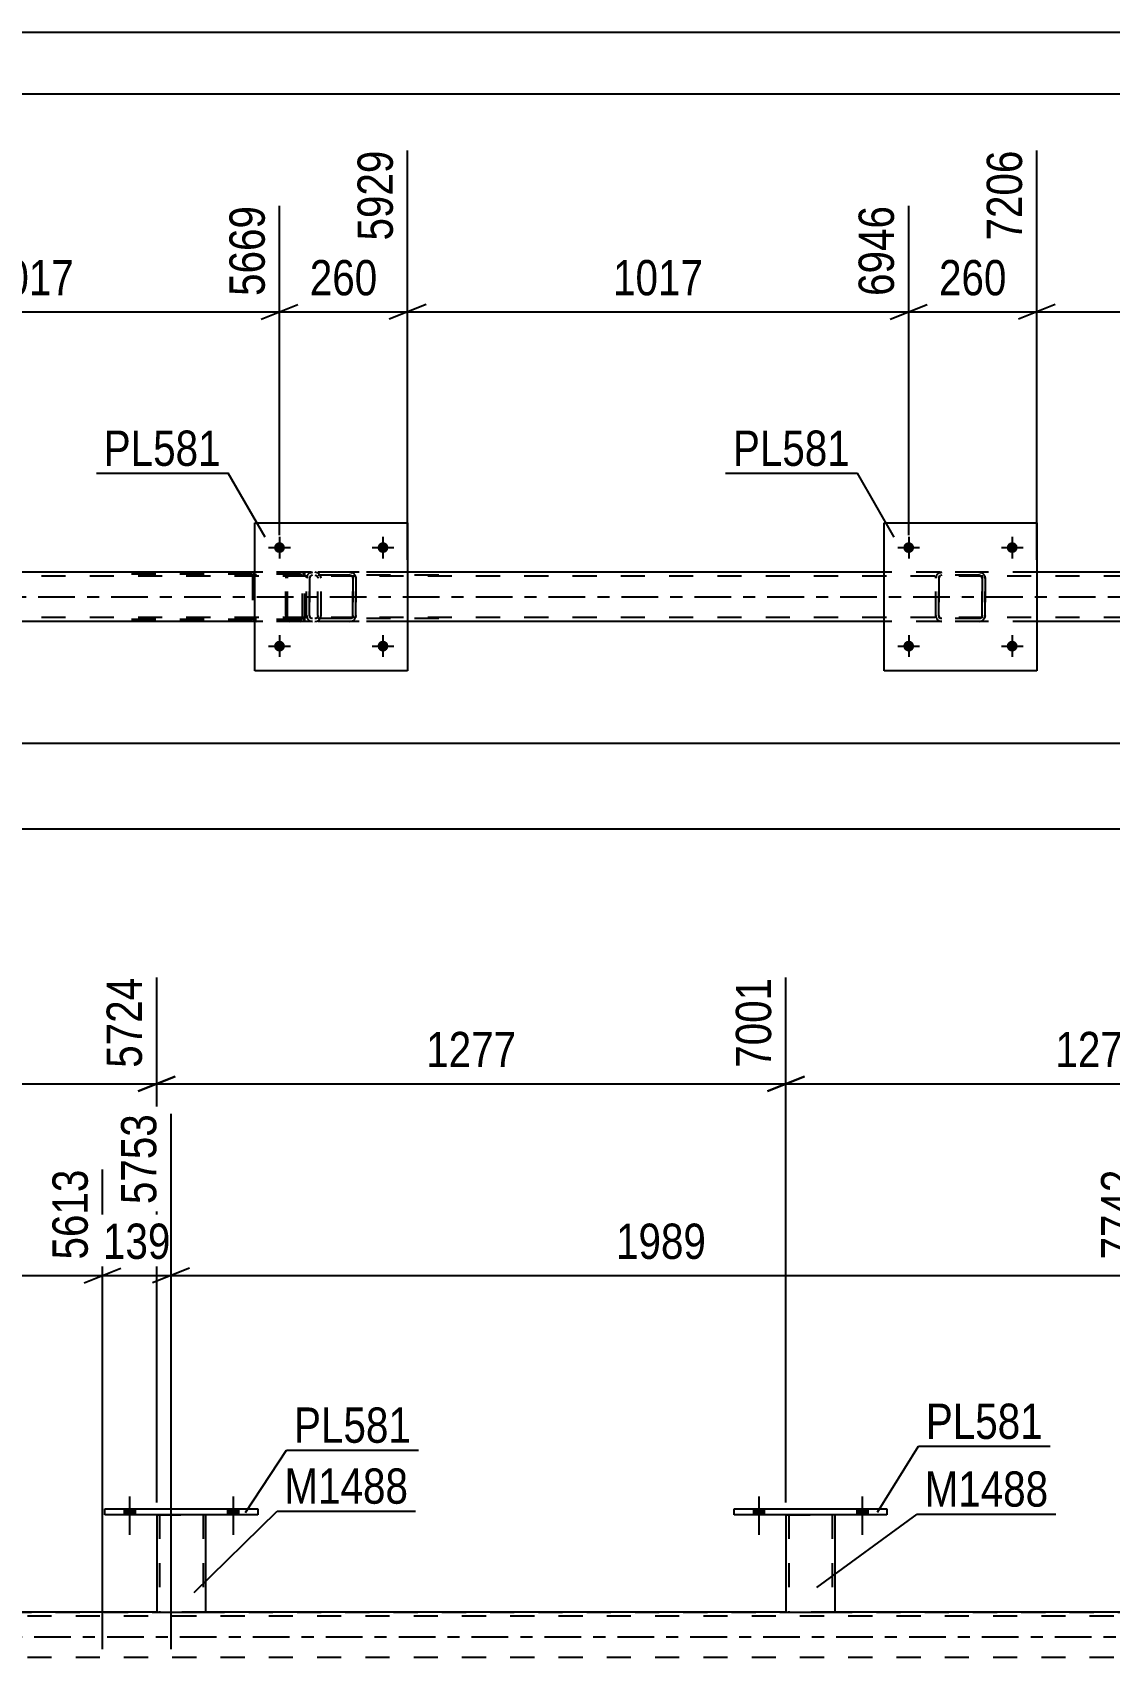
# Model space of a CAD drawing. Header units: millimetres. Extents: x 0 to 841, y 0 to 594.
# Drawn here: x 295.2 to 382.7, y 462 to 594 of the extents above; entities that cross this region are included whole.
import ezdxf

# ---------------------------------------------------------------- set-up
doc = ezdxf.new("R2010")
doc.units = ezdxf.units.MM
doc.linetypes.add('DXK_LINE_DOT2', pattern=[3.9198, 1.9599, -1.9599])
doc.linetypes.add('DXK_LINE_DOT3', pattern=[5.9187, 2.979, -0.9799, 0.9799, -0.9799])
doc.styles.add('Arial Narrow', font='ARIALN.TTF', dxfattribs={"height": 0.2})

# ---------------------------------------------------------------- blocks, each defined once
blk = doc.blocks.new('Unknown-814553059-1135')
at = {"color": 5, "linetype": 'Continuous'}
for p, q in [((841, 594), (0, 594)), ((836, 589), (5, 589))]:
    blk.add_line(p, q, dxfattribs=at)
blk = doc.blocks.new('Part-814553059-2887 - 2837')
at = {"color": 7, "linetype": 'DXK_LINE_DOT2'}
for p, q in [((752.61, 549.85), (88.54, 549.85)), ((325.68, 550.17), (313.28, 550.17)), ((376.76, 550.17), (364.36, 550.17)), ((752.61, 546.49), (88.54, 546.49)), ((325.68, 546.17), (313.28, 546.17)), ((376.76, 546.17), (364.36, 546.17))]:
    blk.add_line(p, q, dxfattribs=at)
at = {"color": 2, "linetype": 'Continuous'}
for p, q in [((313.28, 550.17), (274.6, 550.17)), ((364.36, 550.17), (325.68, 550.17)), ((415.44, 550.17), (376.76, 550.17)), ((313.28, 546.17), (274.6, 546.17)), ((364.36, 546.17), (325.68, 546.17)), ((415.44, 546.17), (376.76, 546.17))]:
    blk.add_line(p, q, dxfattribs=at)
at = {"color": 7, "linetype": 'DXK_LINE_DOT3'}
blk.add_line((88.54, 548.17), (752.61, 548.17), dxfattribs=at)
blk = doc.blocks.new('Bolt-814553059-2917 - 2837')
at = {"linetype": 'Continuous'}
for points in [[(315.72, 552.17, -1), (314.84, 552.17, -1)], [(324.12, 552.17, -1), (323.24, 552.17, -1)]]:
    blk.add_hatch(color=1, dxfattribs=at).paths.add_polyline_path(points)
at = {"color": 1, "linetype": 'Continuous'}
for p, q in [((315.28, 553.05), (315.28, 551.29)), ((323.68, 553.05), (323.68, 551.29)), ((314.4, 552.17), (316.16, 552.17)), ((322.8, 552.17), (324.56, 552.17))]:
    blk.add_line(p, q, dxfattribs=at)
blk = doc.blocks.new('Bolt-814553059-2918 - 2837')
at = {"linetype": 'Continuous'}
for points in [[(315.72, 544.17, -1), (314.84, 544.17, -1)], [(324.12, 544.17, -1), (323.24, 544.17, -1)]]:
    blk.add_hatch(color=1, dxfattribs=at).paths.add_polyline_path(points)
at = {"color": 1, "linetype": 'Continuous'}
for p, q in [((315.28, 545.05), (315.28, 543.29)), ((323.68, 545.05), (323.68, 543.29)), ((314.4, 544.17), (316.16, 544.17)), ((322.8, 544.17), (324.56, 544.17))]:
    blk.add_line(p, q, dxfattribs=at)
blk = doc.blocks.new('Bolt-814553059-2935 - 2837')
at = {"linetype": 'Continuous'}
for points in [[(366.8, 552.17, -1), (365.92, 552.17, -1)], [(375.2, 552.17, -1), (374.32, 552.17, -1)]]:
    blk.add_hatch(color=1, dxfattribs=at).paths.add_polyline_path(points)
at = {"color": 1, "linetype": 'Continuous'}
for p, q in [((366.36, 553.05), (366.36, 551.29)), ((374.76, 553.05), (374.76, 551.29)), ((365.48, 552.17), (367.24, 552.17)), ((373.88, 552.17), (375.64, 552.17))]:
    blk.add_line(p, q, dxfattribs=at)
blk = doc.blocks.new('Bolt-814553059-2936 - 2837')
at = {"linetype": 'Continuous'}
for points in [[(366.8, 544.17, -1), (365.92, 544.17, -1)], [(375.2, 544.17, -1), (374.32, 544.17, -1)]]:
    blk.add_hatch(color=1, dxfattribs=at).paths.add_polyline_path(points)
at = {"color": 1, "linetype": 'Continuous'}
for p, q in [((366.36, 545.05), (366.36, 543.29)), ((374.76, 545.05), (374.76, 543.29)), ((365.48, 544.17), (367.24, 544.17)), ((373.88, 544.17), (375.64, 544.17))]:
    blk.add_line(p, q, dxfattribs=at)
blk = doc.blocks.new('Part-814553059-2966 - 2837')
at = {"color": 2, "linetype": 'Continuous'}
for p, q in [((313.28, 542.17), (313.28, 554.17)), ((313.28, 554.17), (325.68, 554.17)), ((325.68, 554.17), (325.68, 542.17)), ((325.68, 542.17), (313.28, 542.17))]:
    blk.add_line(p, q, dxfattribs=at)
blk = doc.blocks.new('Part-814553059-2967 - 2837')
at = {"color": 7, "linetype": 'DXK_LINE_DOT2'}
for p, q in [((317.48, 549.69), (317.52, 549.87)), ((317.52, 549.87), (317.48, 549.69)), ((317.48, 546.65), (317.48, 549.69)), ((317.48, 549.69), (317.48, 549.69)), ((317.48, 546.65), (317.48, 549.69)), ((317.72, 549.69), (317.74, 549.78)), ((317.74, 549.78), (317.72, 549.69)), ((317.72, 546.65), (317.72, 549.69)), ((317.72, 549.69), (317.72, 549.69)), ((317.72, 549.69), (317.72, 546.65)), ((317.74, 549.78), (317.79, 549.86)), ((317.79, 549.86), (317.74, 549.78)), ((317.78, 550.13), (317.96, 550.17)), ((317.96, 550.17), (317.78, 550.13)), ((317.79, 549.86), (317.87, 549.91)), ((317.96, 549.93), (317.87, 549.91)), ((321, 550.17), (317.96, 550.17)), ((321, 549.93), (317.96, 549.93)), ((321, 550.17), (321.18, 550.13)), ((321.18, 550.13), (321, 550.17)), ((321.09, 549.91), (321, 549.93)), ((321.17, 549.86), (321.09, 549.91)), ((321.17, 549.86), (321.22, 549.78)), ((321.22, 549.78), (321.17, 549.86)), ((321.22, 549.78), (321.24, 549.69)), ((321.24, 549.69), (321.22, 549.78)), ((321.24, 546.65), (321.24, 549.69)), ((321.24, 549.69), (321.24, 549.69)), ((321.24, 549.69), (321.24, 546.65)), ((321.44, 549.87), (321.48, 549.69)), ((321.48, 549.69), (321.44, 549.87)), ((321.48, 546.65), (321.48, 549.69)), ((321.48, 549.69), (321.48, 549.69)), ((321.48, 549.69), (321.48, 546.65)), ((317.48, 546.65), (317.48, 546.65)), ((317.52, 546.46), (317.48, 546.65)), ((317.48, 546.65), (317.52, 546.46)), ((317.72, 546.65), (317.72, 546.65)), ((317.74, 546.55), (317.72, 546.65)), ((317.72, 546.65), (317.74, 546.55)), ((317.79, 546.48), (317.74, 546.55)), ((317.74, 546.55), (317.79, 546.48)), ((317.87, 546.42), (317.79, 546.48)), ((317.96, 546.41), (317.87, 546.42)), ((321, 546.41), (317.96, 546.41)), ((321.09, 546.42), (321, 546.41)), ((321.17, 546.48), (321.09, 546.42)), ((321.22, 546.55), (321.17, 546.48)), ((321.17, 546.48), (321.22, 546.55)), ((321.24, 546.65), (321.22, 546.55)), ((321.22, 546.55), (321.24, 546.65)), ((321.24, 546.65), (321.24, 546.65)), ((321.48, 546.65), (321.44, 546.46)), ((321.44, 546.46), (321.48, 546.65)), ((321.48, 546.65), (321.48, 546.65)), ((317.96, 546.17), (317.78, 546.2)), ((317.78, 546.2), (317.96, 546.17)), ((321, 546.17), (317.96, 546.17)), ((321.18, 546.2), (321, 546.17)), ((321, 546.17), (321.18, 546.2))]:
    blk.add_line(p, q, dxfattribs=at)
at = {"color": 7, "linetype": 'DXK_LINE_DOT3'}
blk.add_line((319.48, 548.17), (319.48, 548.17), dxfattribs=at)
at = {"color": 7, "linetype": 'DXK_LINE_DOT2'}
for centre, start, end in [((317.96, 549.69), 112.5, 157.5), ((317.96, 549.69), 112.5, 157.5), ((321, 549.69), 22.5, 67.5), ((321, 549.69), 22.5, 67.5), ((317.96, 546.65), 202.5, 247.5), ((317.96, 546.65), 202.5, 247.5), ((321, 546.65), 292.5, 337.5), ((321, 546.65), 292.5, 337.5)]:
    blk.add_arc(centre, 0.48, start, end, dxfattribs=at)
blk = doc.blocks.new('Part-814553059-3020 - 2837')
at = {"color": 2, "linetype": 'Continuous'}
for p, q in [((364.36, 542.17), (364.36, 554.17)), ((364.36, 554.17), (376.76, 554.17)), ((376.76, 554.17), (376.76, 542.17)), ((376.76, 542.17), (364.36, 542.17))]:
    blk.add_line(p, q, dxfattribs=at)
blk = doc.blocks.new('Part-814553059-3021 - 2837')
at = {"color": 7, "linetype": 'DXK_LINE_DOT2'}
for p, q in [((368.56, 549.69), (368.6, 549.87)), ((368.6, 549.87), (368.56, 549.69)), ((368.56, 546.65), (368.56, 549.69)), ((368.56, 549.69), (368.56, 549.69)), ((368.56, 546.65), (368.56, 549.69)), ((368.8, 549.69), (368.82, 549.78)), ((368.82, 549.78), (368.8, 549.69)), ((368.8, 546.65), (368.8, 549.69)), ((368.8, 549.69), (368.8, 549.69)), ((368.8, 549.69), (368.8, 546.65)), ((368.82, 549.78), (368.87, 549.86)), ((368.87, 549.86), (368.82, 549.78)), ((368.86, 550.13), (369.04, 550.17)), ((369.04, 550.17), (368.86, 550.13)), ((368.87, 549.86), (368.95, 549.91)), ((369.04, 549.93), (368.95, 549.91)), ((372.08, 550.17), (369.04, 550.17)), ((372.08, 549.93), (369.04, 549.93)), ((372.08, 550.17), (372.26, 550.13)), ((372.26, 550.13), (372.08, 550.17)), ((372.17, 549.91), (372.08, 549.93)), ((372.25, 549.86), (372.17, 549.91)), ((372.25, 549.86), (372.3, 549.78)), ((372.3, 549.78), (372.25, 549.86)), ((372.3, 549.78), (372.32, 549.69)), ((372.32, 549.69), (372.3, 549.78)), ((372.32, 546.65), (372.32, 549.69)), ((372.32, 549.69), (372.32, 549.69)), ((372.32, 549.69), (372.32, 546.65)), ((372.52, 549.87), (372.56, 549.69)), ((372.56, 549.69), (372.52, 549.87)), ((372.56, 546.65), (372.56, 549.69)), ((372.56, 549.69), (372.56, 549.69)), ((372.56, 549.69), (372.56, 546.65)), ((368.56, 546.65), (368.56, 546.65)), ((368.6, 546.46), (368.56, 546.65)), ((368.56, 546.65), (368.6, 546.46)), ((368.8, 546.65), (368.8, 546.65)), ((368.82, 546.55), (368.8, 546.65)), ((368.8, 546.65), (368.82, 546.55)), ((368.87, 546.48), (368.82, 546.55)), ((368.82, 546.55), (368.87, 546.48)), ((368.95, 546.42), (368.87, 546.48)), ((369.04, 546.41), (368.95, 546.42)), ((372.08, 546.41), (369.04, 546.41)), ((372.17, 546.42), (372.08, 546.41)), ((372.25, 546.48), (372.17, 546.42)), ((372.3, 546.55), (372.25, 546.48)), ((372.25, 546.48), (372.3, 546.55)), ((372.32, 546.65), (372.3, 546.55)), ((372.3, 546.55), (372.32, 546.65)), ((372.32, 546.65), (372.32, 546.65)), ((372.56, 546.65), (372.52, 546.46)), ((372.52, 546.46), (372.56, 546.65)), ((372.56, 546.65), (372.56, 546.65)), ((369.04, 546.17), (368.86, 546.2)), ((368.86, 546.2), (369.04, 546.17)), ((372.08, 546.17), (369.04, 546.17)), ((372.26, 546.2), (372.08, 546.17)), ((372.08, 546.17), (372.26, 546.2))]:
    blk.add_line(p, q, dxfattribs=at)
at = {"color": 7, "linetype": 'DXK_LINE_DOT3'}
blk.add_line((370.56, 548.17), (370.56, 548.17), dxfattribs=at)
at = {"color": 7, "linetype": 'DXK_LINE_DOT2'}
for centre, start, end in [((369.04, 549.69), 112.5, 157.5), ((369.04, 549.69), 112.5, 157.5), ((372.08, 549.69), 22.5, 67.5), ((372.08, 549.69), 22.5, 67.5), ((369.04, 546.65), 202.5, 247.5), ((369.04, 546.65), 202.5, 247.5), ((372.08, 546.65), 292.5, 337.5), ((372.08, 546.65), 292.5, 337.5)]:
    blk.add_arc(centre, 0.48, start, end, dxfattribs=at)
blk = doc.blocks.new('Part-814553059-3039 - 2837')
at = {"color": 7, "linetype": 'DXK_LINE_DOT2'}
for p, q in [((315.81, 549.87), (315.79, 549.69)), ((315.79, 546.65), (315.79, 549.69)), ((315.87, 550.03), (315.81, 549.87)), ((315.95, 550.13), (315.87, 550.03)), ((315.92, 549.69), (315.93, 549.78)), ((315.92, 546.65), (315.92, 549.69)), ((315.93, 549.78), (315.96, 549.86)), ((316.06, 550.17), (315.95, 550.13)), ((315.96, 549.86), (316.01, 549.91)), ((316.01, 549.91), (316.06, 549.93)), ((328.21, 550.17), (316.06, 550.17)), ((328.21, 549.93), (316.06, 549.93)), ((317.33, 549.93), (317.33, 550.17)), ((318.34, 550.13), (318.15, 550.17)), ((318.15, 549.93), (318.25, 549.91)), ((318.25, 549.91), (318.33, 549.86)), ((318.33, 549.86), (318.38, 549.78)), ((318.38, 549.78), (318.4, 549.69)), ((318.4, 546.65), (318.4, 549.69)), ((318.65, 549.69), (318.61, 549.87)), ((318.65, 546.65), (318.65, 549.69)), ((315.79, 546.65), (315.81, 546.46)), ((315.81, 546.46), (315.87, 546.31)), ((315.93, 546.55), (315.92, 546.65)), ((315.96, 546.48), (315.93, 546.55)), ((316.01, 546.42), (315.96, 546.48)), ((316.06, 546.41), (316.01, 546.42)), ((328.21, 546.41), (316.06, 546.41)), ((317.33, 546.17), (317.33, 546.41)), ((318.25, 546.42), (318.15, 546.41)), ((318.33, 546.48), (318.25, 546.42)), ((318.38, 546.55), (318.33, 546.48)), ((318.4, 546.65), (318.38, 546.55)), ((318.61, 546.46), (318.65, 546.65)), ((315.87, 546.31), (315.95, 546.2)), ((315.95, 546.2), (316.06, 546.17)), ((328.21, 546.17), (316.06, 546.17)), ((318.15, 546.17), (318.34, 546.2))]:
    blk.add_line(p, q, dxfattribs=at)
for centre, start, end in [((318.16, 549.67), 23.8494, 68.8059), ((318.16, 546.66), 291.1941, 336.1506)]:
    blk.add_arc(centre, 0.492, start, end, dxfattribs=at)
blk = doc.blocks.new('Part-814553059-3053 - 2837')
at = {"color": 7, "linetype": 'DXK_LINE_DOT2'}
for p, q in [((316.99, 550.17), (301.66, 550.17)), ((316.99, 550.01), (301.66, 550.01)), ((313.1, 549.97), (313.08, 549.85)), ((313.08, 549.85), (313.08, 546.49)), ((313.25, 549.85), (313.26, 549.91)), ((313.25, 549.85), (313.25, 546.49)), ((313.26, 549.91), (313.3, 549.96)), ((313.42, 550.17), (313.29, 550.14)), ((313.3, 549.96), (313.35, 549.99)), ((313.35, 549.99), (313.42, 550.01)), ((317.12, 550.14), (316.99, 550.17)), ((316.99, 550.01), (317.06, 549.99)), ((317.06, 549.99), (317.11, 549.96)), ((317.11, 549.96), (317.15, 549.91)), ((317.15, 549.91), (317.16, 549.85)), ((317.16, 546.49), (317.16, 549.85)), ((317.33, 549.85), (317.31, 549.97)), ((317.33, 546.49), (317.33, 549.85)), ((316.99, 546.33), (301.66, 546.33)), ((313.08, 546.49), (313.1, 546.36)), ((313.26, 546.43), (313.25, 546.49)), ((313.3, 546.37), (313.26, 546.43)), ((313.35, 546.34), (313.3, 546.37)), ((313.42, 546.33), (313.35, 546.34)), ((317.06, 546.34), (316.99, 546.33)), ((317.11, 546.37), (317.06, 546.34)), ((317.15, 546.43), (317.11, 546.37)), ((317.16, 546.49), (317.15, 546.43)), ((317.31, 546.36), (317.33, 546.49)), ((316.99, 546.17), (301.66, 546.17)), ((313.29, 546.19), (313.42, 546.17)), ((316.99, 546.17), (317.12, 546.19))]:
    blk.add_line(p, q, dxfattribs=at)
for centre, start, end in [((313.41, 549.83), 110.7583, 155.6801), ((317.01, 549.83), 24.3199, 69.2417), ((313.41, 546.5), 204.3199, 249.2417), ((317.01, 546.5), 290.7583, 335.6801)]:
    blk.add_arc(centre, 0.331, start, end, dxfattribs=at)
blk = doc.blocks.new('Part-814553059-3799 - 3729')
at = {"color": 2, "linetype": 'Continuous'}
for p, q in [((305.31, 473.63), (305.31, 465.72)), ((309.31, 465.72), (309.31, 473.63)), ((305.31, 465.72), (309.31, 465.72))]:
    blk.add_line(p, q, dxfattribs=at)
at = {"color": 7, "linetype": 'DXK_LINE_DOT2'}
for p, q in [((305.31, 473.63), (309.31, 473.63)), ((305.31, 473.63), (305.31, 473.63)), ((305.31, 473.63), (305.31, 473.63)), ((305.55, 473.63), (305.55, 465.72)), ((309.07, 473.63), (309.07, 465.72)), ((309.31, 473.63), (309.31, 473.63)), ((309.31, 473.63), (309.31, 473.63)), ((309.01, 465.72), (309.05, 465.72)), ((309.01, 465.72), (309.05, 465.72)), ((309.05, 465.72), (309.07, 465.72)), ((309.05, 465.72), (309.07, 465.72))]:
    blk.add_line(p, q, dxfattribs=at)
blk = doc.blocks.new('Part-814553059-3804 - 3729')
at = {"color": 2, "linetype": 'Continuous'}
for p, q in [((301.11, 474.11), (313.51, 474.11)), ((301.11, 473.63), (301.11, 474.11)), ((313.51, 474.11), (313.51, 473.63)), ((313.51, 473.63), (301.11, 473.63))]:
    blk.add_line(p, q, dxfattribs=at)
blk = doc.blocks.new('Bolt-814553059-3766 - 3729')
at = {"linetype": 'Continuous'}
for points in [[(353.75, 473.63), (354.63, 473.63), (354.63, 474.11), (353.75, 474.11)], [(362.15, 473.63), (363.03, 473.63), (363.03, 474.11), (362.15, 474.11)]]:
    blk.add_hatch(color=1, dxfattribs=at).paths.add_polyline_path(points)
at = {"color": 1, "linetype": 'Continuous'}
for p, q in [((354.19, 475.11), (354.19, 471.99)), ((362.59, 475.11), (362.59, 471.99)), ((353.75, 474.11), (353.75, 473.63)), ((354.63, 474.11), (354.63, 473.63)), ((362.15, 474.11), (362.15, 473.63)), ((363.03, 474.11), (363.03, 473.63))]:
    blk.add_line(p, q, dxfattribs=at)
blk = doc.blocks.new('Bolt-814553059-3767 - 3729')
at = {"linetype": 'Continuous'}
for points in [[(353.75, 473.63), (354.63, 473.63), (354.63, 474.11), (353.75, 474.11)], [(362.15, 473.63), (363.03, 473.63), (363.03, 474.11), (362.15, 474.11)]]:
    blk.add_hatch(color=1, dxfattribs=at).paths.add_polyline_path(points)
at = {"color": 1, "linetype": 'Continuous'}
for p, q in [((354.19, 475.11), (354.19, 471.99)), ((362.59, 475.11), (362.59, 471.99)), ((353.75, 474.11), (353.75, 473.63)), ((354.63, 474.11), (354.63, 473.63)), ((362.15, 474.11), (362.15, 473.63)), ((363.03, 474.11), (363.03, 473.63))]:
    blk.add_line(p, q, dxfattribs=at)
blk = doc.blocks.new('Bolt-814553059-3772 - 3729')
at = {"linetype": 'Continuous'}
for points in [[(302.67, 473.63), (303.55, 473.63), (303.55, 474.11), (302.67, 474.11)], [(311.07, 473.63), (311.95, 473.63), (311.95, 474.11), (311.07, 474.11)]]:
    blk.add_hatch(color=1, dxfattribs=at).paths.add_polyline_path(points)
at = {"color": 1, "linetype": 'Continuous'}
for p, q in [((303.11, 475.11), (303.11, 471.99)), ((311.51, 475.11), (311.51, 471.99)), ((302.67, 474.11), (302.67, 473.63)), ((303.55, 474.11), (303.55, 473.63)), ((311.07, 474.11), (311.07, 473.63)), ((311.95, 474.11), (311.95, 473.63))]:
    blk.add_line(p, q, dxfattribs=at)
blk = doc.blocks.new('Bolt-814553059-3773 - 3729')
at = {"linetype": 'Continuous'}
for points in [[(302.67, 473.63), (303.55, 473.63), (303.55, 474.11), (302.67, 474.11)], [(311.07, 473.63), (311.95, 473.63), (311.95, 474.11), (311.07, 474.11)]]:
    blk.add_hatch(color=1, dxfattribs=at).paths.add_polyline_path(points)
at = {"color": 1, "linetype": 'Continuous'}
for p, q in [((303.11, 475.11), (303.11, 471.99)), ((311.51, 475.11), (311.51, 471.99)), ((302.67, 474.11), (302.67, 473.63)), ((303.55, 474.11), (303.55, 473.63)), ((311.07, 474.11), (311.07, 473.63)), ((311.95, 474.11), (311.95, 473.63))]:
    blk.add_line(p, q, dxfattribs=at)
blk = doc.blocks.new('Part-814553059-3839 - 3729')
at = {"color": 2, "linetype": 'Continuous'}
for p, q in [((356.39, 473.63), (356.39, 465.72)), ((360.39, 465.72), (360.39, 473.63)), ((356.39, 465.72), (360.39, 465.72))]:
    blk.add_line(p, q, dxfattribs=at)
at = {"color": 7, "linetype": 'DXK_LINE_DOT2'}
for p, q in [((356.39, 473.63), (360.39, 473.63)), ((356.39, 473.63), (356.39, 473.63)), ((356.39, 473.63), (356.39, 473.63)), ((356.63, 473.63), (356.63, 465.72)), ((360.15, 473.63), (360.15, 465.72)), ((360.39, 473.63), (360.39, 473.63)), ((360.39, 473.63), (360.39, 473.63)), ((360.09, 465.72), (360.13, 465.72)), ((360.09, 465.72), (360.13, 465.72)), ((360.13, 465.72), (360.15, 465.72)), ((360.13, 465.72), (360.15, 465.72))]:
    blk.add_line(p, q, dxfattribs=at)
blk = doc.blocks.new('Part-814553059-3844 - 3729')
at = {"color": 2, "linetype": 'Continuous'}
for p, q in [((352.19, 474.11), (364.59, 474.11)), ((352.19, 473.63), (352.19, 474.11)), ((364.59, 474.11), (364.59, 473.63)), ((364.59, 473.63), (352.19, 473.63))]:
    blk.add_line(p, q, dxfattribs=at)
blk = doc.blocks.new('Part-814553059-4048 - 3729')
at = {"color": 7, "linetype": 'DXK_LINE_DOT2'}
for p, q in [((782.83, 465.4), (76.37, 465.4)), ((152.07, 465.72), (782.83, 465.72)), ((309.31, 465.72), (305.31, 465.72)), ((360.39, 465.72), (356.39, 465.72)), ((782.83, 462.04), (76.37, 462.04))]:
    blk.add_line(p, q, dxfattribs=at)
at = {"color": 2, "linetype": 'Continuous'}
for p, q in [((305.31, 465.72), (258.23, 465.72)), ((356.39, 465.72), (309.31, 465.72)), ((407.47, 465.72), (360.39, 465.72))]:
    blk.add_line(p, q, dxfattribs=at)
at = {"color": 7, "linetype": 'DXK_LINE_DOT3'}
blk.add_line((76.37, 463.72), (782.83, 463.72), dxfattribs=at)
blk = doc.blocks.new('StraightDimension-814553059-3219 - 2837')
at = {"color": 7, "linetype": 'Continuous'}
for p, q in [((274.6, 551.17), (274.6, 584.43)), ((315.28, 553.17), (315.28, 579.93)), ((276.1, 571.91), (273.1, 570.71)), ((313.78, 570.71), (316.78, 571.91)), ((274.6, 571.31), (315.28, 571.31))]:
    blk.add_line(p, q, dxfattribs=at)
at = {"color": 0}
blk.add_wipeout([(299.2, 572.06), (299.2, 576.26), (290.68, 576.26), (290.68, 572.06)], dxfattribs=at)
at = {"color": 3, "style": 'Arial Narrow'}
blk.add_text('1017', height=2.863, dxfattribs=at).set_placement((291.28, 572.66))
at = {"color": 0, "linetype": 'Continuous'}
blk.add_wipeout([(314.68, 580.53), (310.48, 580.53), (310.48, 572.01), (314.68, 572.01)], dxfattribs=at)
at = {"color": 3, "linetype": 'Continuous', "style": 'Arial Narrow'}
blk.add_text('5669', height=2.863, rotation=90.0002, dxfattribs=at).set_placement((314.08, 572.61))
blk = doc.blocks.new('StraightDimension-814553059-3239 - 2837')
at = {"color": 7, "linetype": 'Continuous'}
for p, q in [((325.68, 551.17), (325.68, 584.43)), ((315.28, 553.17), (315.28, 579.93)), ((313.78, 570.71), (316.78, 571.91)), ((327.18, 571.91), (324.18, 570.71)), ((315.28, 571.31), (325.68, 571.31))]:
    blk.add_line(p, q, dxfattribs=at)
at = {"color": 0}
blk.add_wipeout([(323.82, 572.06), (323.82, 576.26), (317.14, 576.26), (317.14, 572.06)], dxfattribs=at)
at = {"color": 3, "style": 'Arial Narrow'}
blk.add_text('260', height=2.863, dxfattribs=at).set_placement((317.74, 572.66))
at = {"color": 0, "linetype": 'Continuous'}
blk.add_wipeout([(325.08, 585.03), (320.88, 585.03), (320.88, 576.51), (325.08, 576.51)], dxfattribs=at)
at = {"color": 3, "linetype": 'Continuous', "style": 'Arial Narrow'}
blk.add_text('5929', height=2.863, rotation=90.0002, dxfattribs=at).set_placement((324.48, 577.11))
blk = doc.blocks.new('StraightDimension-814553059-3259 - 2837')
at = {"color": 7, "linetype": 'Continuous'}
for p, q in [((325.68, 551.17), (325.68, 584.43)), ((366.36, 553.17), (366.36, 579.93)), ((327.18, 571.91), (324.18, 570.71)), ((364.86, 570.71), (367.86, 571.91)), ((325.68, 571.31), (366.36, 571.31))]:
    blk.add_line(p, q, dxfattribs=at)
at = {"color": 0}
blk.add_wipeout([(350.28, 572.06), (350.28, 576.26), (341.76, 576.26), (341.76, 572.06)], dxfattribs=at)
at = {"color": 3, "style": 'Arial Narrow'}
blk.add_text('1017', height=2.863, dxfattribs=at).set_placement((342.36, 572.66))
at = {"color": 0, "linetype": 'Continuous'}
blk.add_wipeout([(365.76, 580.53), (361.56, 580.53), (361.56, 572.01), (365.76, 572.01)], dxfattribs=at)
at = {"color": 3, "linetype": 'Continuous', "style": 'Arial Narrow'}
blk.add_text('6946', height=2.863, rotation=90.0002, dxfattribs=at).set_placement((365.16, 572.61))
blk = doc.blocks.new('StraightDimension-814553059-3279 - 2837')
at = {"color": 7, "linetype": 'Continuous'}
for p, q in [((376.76, 551.17), (376.76, 584.43)), ((366.36, 553.17), (366.36, 579.93)), ((364.86, 570.71), (367.86, 571.91)), ((378.26, 571.91), (375.26, 570.71)), ((366.36, 571.31), (376.76, 571.31))]:
    blk.add_line(p, q, dxfattribs=at)
at = {"color": 0}
blk.add_wipeout([(374.9, 572.06), (374.9, 576.26), (368.22, 576.26), (368.22, 572.06)], dxfattribs=at)
at = {"color": 3, "style": 'Arial Narrow'}
blk.add_text('260', height=2.863, dxfattribs=at).set_placement((368.82, 572.66))
at = {"color": 0, "linetype": 'Continuous'}
blk.add_wipeout([(376.16, 585.03), (371.96, 585.03), (371.96, 576.51), (376.16, 576.51)], dxfattribs=at)
at = {"color": 3, "linetype": 'Continuous', "style": 'Arial Narrow'}
blk.add_text('7206', height=2.863, rotation=90.0002, dxfattribs=at).set_placement((375.56, 577.11))
blk = doc.blocks.new('StraightDimension-814553059-3299 - 2837')
at = {"color": 7, "linetype": 'Continuous'}
for p, q in [((376.76, 551.17), (376.76, 584.43)), ((417.44, 553.17), (417.44, 579.93)), ((378.26, 571.91), (375.26, 570.71)), ((415.94, 570.71), (418.94, 571.91)), ((376.76, 571.31), (417.44, 571.31))]:
    blk.add_line(p, q, dxfattribs=at)
at = {"color": 0}
blk.add_wipeout([(401.36, 572.06), (401.36, 576.26), (392.85, 576.26), (392.85, 572.06)], dxfattribs=at)
at = {"color": 3, "style": 'Arial Narrow'}
blk.add_text('1017', height=2.863, dxfattribs=at).set_placement((393.45, 572.66))
at = {"color": 0, "linetype": 'Continuous'}
blk.add_wipeout([(416.84, 580.53), (412.64, 580.53), (412.64, 572.01), (416.84, 572.01)], dxfattribs=at)
at = {"color": 3, "linetype": 'Continuous', "style": 'Arial Narrow'}
blk.add_text('8223', height=2.863, rotation=90.0002, dxfattribs=at).set_placement((416.24, 572.61))
blk = doc.blocks.new('StraightDimension-814553059-3627 - 2837')
at = {"color": 7, "linetype": 'Continuous'}
blk.add_line((87.9, 529.32), (795.17, 529.32), dxfattribs=at)
blk = doc.blocks.new('StraightDimension-814553059-7859 - 2837')
at = {"color": 7, "linetype": 'Continuous'}
blk.add_line((88.54, 536.28), (794.53, 536.28), dxfattribs=at)
blk = doc.blocks.new('StraightDimension-814553059-5000 - 3729')
at = {"color": 7, "linetype": 'Continuous'}
for p, q in [((305.31, 474.63), (305.31, 517.25)), ((356.39, 474.63), (356.39, 517.25)), ((306.81, 509.23), (303.81, 508.03)), ((305.31, 508.63), (356.39, 508.63)), ((354.89, 508.03), (357.89, 509.23))]:
    blk.add_line(p, q, dxfattribs=at)
at = {"color": 0}
blk.add_wipeout([(335.1, 509.38), (335.1, 513.58), (326.59, 513.58), (326.59, 509.38)], dxfattribs=at)
at = {"color": 3, "style": 'Arial Narrow'}
blk.add_text('1277', height=2.863, dxfattribs=at).set_placement((327.19, 509.98))
at = {"color": 0, "linetype": 'Continuous'}
blk.add_wipeout([(355.79, 517.85), (351.59, 517.85), (351.59, 509.33), (355.79, 509.33)], dxfattribs=at)
at = {"color": 3, "linetype": 'Continuous', "style": 'Arial Narrow'}
blk.add_text('7001', height=2.863, rotation=90.0002, dxfattribs=at).set_placement((355.19, 509.93))
blk = doc.blocks.new('StraightDimension-814553059-5010 - 3729')
at = {"color": 7, "linetype": 'Continuous'}
for p, q in [((254.23, 474.63), (254.23, 517.25)), ((305.31, 474.63), (305.31, 517.25)), ((255.73, 509.23), (252.73, 508.03)), ((254.23, 508.63), (305.31, 508.63)), ((303.81, 508.03), (306.81, 509.23))]:
    blk.add_line(p, q, dxfattribs=at)
at = {"color": 0}
blk.add_wipeout([(284.02, 509.38), (284.02, 513.58), (275.51, 513.58), (275.51, 509.38)], dxfattribs=at)
at = {"color": 3, "style": 'Arial Narrow'}
blk.add_text('1277', height=2.863, dxfattribs=at).set_placement((276.11, 509.98))
at = {"color": 0, "linetype": 'Continuous'}
blk.add_wipeout([(304.71, 517.85), (300.51, 517.85), (300.51, 509.33), (304.71, 509.33)], dxfattribs=at)
at = {"color": 3, "linetype": 'Continuous', "style": 'Arial Narrow'}
blk.add_text('5724', height=2.863, rotation=90.0002, dxfattribs=at).set_placement((304.11, 509.93))
blk = doc.blocks.new('StraightDimension-814553059-4226 - 3729')
at = {"color": 7, "linetype": 'Continuous'}
for p, q in [((221.35, 462.72), (221.35, 506.18)), ((300.91, 462.72), (300.91, 501.68)), ((222.85, 493.66), (219.85, 492.46)), ((299.41, 492.46), (302.41, 493.66)), ((221.35, 493.06), (300.91, 493.06))]:
    blk.add_line(p, q, dxfattribs=at)
at = {"color": 0}
blk.add_wipeout([(265.38, 493.81), (265.38, 498.01), (256.87, 498.01), (256.87, 493.81)], dxfattribs=at)
at = {"color": 3, "style": 'Arial Narrow'}
blk.add_text('1989', height=2.863, dxfattribs=at).set_placement((257.47, 494.41))
at = {"color": 0, "linetype": 'Continuous'}
blk.add_wipeout([(300.31, 502.28), (296.11, 502.28), (296.11, 493.76), (300.31, 493.76)], dxfattribs=at)
at = {"color": 3, "linetype": 'Continuous', "style": 'Arial Narrow'}
blk.add_text('5613', height=2.863, rotation=90.0002, dxfattribs=at).set_placement((299.71, 494.36))
blk = doc.blocks.new('StraightDimension-814553059-4245 - 3729')
at = {"color": 7, "linetype": 'Continuous'}
for p, q in [((306.48, 462.72), (306.48, 506.18)), ((300.91, 462.72), (300.91, 501.68)), ((299.41, 492.46), (302.41, 493.66)), ((307.98, 493.66), (304.98, 492.46)), ((300.91, 493.06), (306.48, 493.06))]:
    blk.add_line(p, q, dxfattribs=at)
at = {"color": 0}
blk.add_wipeout([(307.03, 493.81), (307.03, 498.01), (300.35, 498.01), (300.35, 493.81)], dxfattribs=at)
at = {"color": 3, "style": 'Arial Narrow'}
blk.add_text('139', height=2.863, dxfattribs=at).set_placement((300.95, 494.41))
at = {"color": 0, "linetype": 'Continuous'}
blk.add_wipeout([(305.88, 506.78), (301.68, 506.78), (301.68, 498.26), (305.88, 498.26)], dxfattribs=at)
at = {"color": 3, "linetype": 'Continuous', "style": 'Arial Narrow'}
blk.add_text('5753', height=2.863, rotation=90.0002, dxfattribs=at).set_placement((305.28, 498.86))
blk = doc.blocks.new('StraightDimension-814553059-4264 - 3729')
at = {"color": 7, "linetype": 'Continuous'}
for p, q in [((306.48, 462.72), (306.48, 506.18)), ((386.04, 462.72), (386.04, 501.68)), ((307.98, 493.66), (304.98, 492.46)), ((384.54, 492.46), (387.54, 493.66)), ((306.48, 493.06), (386.04, 493.06))]:
    blk.add_line(p, q, dxfattribs=at)
at = {"color": 0}
blk.add_wipeout([(350.52, 493.81), (350.52, 498.01), (342, 498.01), (342, 493.81)], dxfattribs=at)
at = {"color": 3, "style": 'Arial Narrow'}
blk.add_text('1989', height=2.863, dxfattribs=at).set_placement((342.6, 494.41))
at = {"color": 0, "linetype": 'Continuous'}
blk.add_wipeout([(385.44, 502.28), (381.24, 502.28), (381.24, 493.76), (385.44, 493.76)], dxfattribs=at)
at = {"color": 3, "linetype": 'Continuous', "style": 'Arial Narrow'}
blk.add_text('7742', height=2.863, rotation=90.0002, dxfattribs=at).set_placement((384.84, 494.36))
blk = doc.blocks.new('StraightDimension-814553059-4990 - 3729')
at = {"color": 7, "linetype": 'Continuous'}
for p, q in [((356.39, 474.63), (356.39, 517.25)), ((407.47, 474.63), (407.47, 517.25)), ((357.89, 509.23), (354.89, 508.03)), ((356.39, 508.63), (407.47, 508.63)), ((405.97, 508.03), (408.97, 509.23))]:
    blk.add_line(p, q, dxfattribs=at)
at = {"color": 0}
blk.add_wipeout([(386.19, 509.38), (386.19, 513.58), (377.67, 513.58), (377.67, 509.38)], dxfattribs=at)
at = {"color": 3, "style": 'Arial Narrow'}
blk.add_text('1277', height=2.863, dxfattribs=at).set_placement((378.27, 509.98))
at = {"color": 0, "linetype": 'Continuous'}
blk.add_wipeout([(406.87, 517.85), (402.67, 517.85), (402.67, 509.33), (406.87, 509.33)], dxfattribs=at)
at = {"color": 3, "linetype": 'Continuous', "style": 'Arial Narrow'}
blk.add_text('8278', height=2.863, rotation=90.0002, dxfattribs=at).set_placement((406.27, 509.93))
blk = doc.blocks.new('Mark-814553059-2962 - 2837')
at = {"color": 0}
blk.add_wipeout([(310.51, 558.81), (310.51, 561.81), (301.01, 561.81), (301.01, 558.81)], dxfattribs=at)
blk.add_wipeout([(310.51, 558.81), (310.51, 561.81), (301.01, 561.81), (301.01, 558.81)], dxfattribs=at)
at = {"color": 30, "linetype": 'Continuous'}
for p in [(300.41, 558.21), (314.11, 553.02)]:
    blk.add_line(p, (311.11, 558.21), dxfattribs=at)
at = {"color": 3, "style": 'Arial Narrow'}
blk.add_text('PL581', height=2.863, dxfattribs=at).set_placement((301.01, 558.81))
blk = doc.blocks.new('Mark-814553059-3016 - 2837')
at = {"color": 0}
blk.add_wipeout([(361.59, 558.81), (361.59, 561.81), (352.09, 561.81), (352.09, 558.81)], dxfattribs=at)
blk.add_wipeout([(361.59, 558.81), (361.59, 561.81), (352.09, 561.81), (352.09, 558.81)], dxfattribs=at)
at = {"color": 30, "linetype": 'Continuous'}
for p in [(351.49, 558.21), (365.19, 553.02)]:
    blk.add_line(p, (362.19, 558.21), dxfattribs=at)
at = {"color": 3, "style": 'Arial Narrow'}
blk.add_text('PL581', height=2.863, dxfattribs=at).set_placement((352.09, 558.81))
blk = doc.blocks.new('Mark-814553059-3795 - 3729')
at = {"color": 0}
blk.add_wipeout([(325.73, 474.53), (325.73, 477.53), (315.68, 477.53), (315.68, 474.53)], dxfattribs=at)
blk.add_wipeout([(325.73, 474.53), (325.73, 477.53), (315.68, 477.53), (315.68, 474.53)], dxfattribs=at)
at = {"color": 30, "linetype": 'Continuous'}
for p, q in [((308.35, 467.33), (315.08, 473.93)), ((315.08, 473.93), (326.33, 473.93))]:
    blk.add_line(p, q, dxfattribs=at)
at = {"color": 3, "style": 'Arial Narrow'}
blk.add_text('M1488', height=2.863, dxfattribs=at).set_placement((315.68, 474.53))
blk = doc.blocks.new('Mark-814553059-3800 - 3729')
at = {"color": 0}
blk.add_wipeout([(325.97, 479.48), (325.97, 482.48), (316.46, 482.48), (316.46, 479.48)], dxfattribs=at)
blk.add_wipeout([(325.97, 479.48), (325.97, 482.48), (316.46, 482.48), (316.46, 479.48)], dxfattribs=at)
at = {"color": 30, "linetype": 'Continuous'}
for p, q in [((312.51, 473.81), (315.86, 478.88)), ((315.86, 478.88), (326.57, 478.88))]:
    blk.add_line(p, q, dxfattribs=at)
at = {"color": 3, "style": 'Arial Narrow'}
blk.add_text('PL581', height=2.863, dxfattribs=at).set_placement((316.46, 479.48))
blk = doc.blocks.new('Mark-814553059-3835 - 3729')
at = {"color": 0}
blk.add_wipeout([(377.71, 474.29), (377.71, 477.29), (367.65, 477.29), (367.65, 474.29)], dxfattribs=at)
blk.add_wipeout([(377.71, 474.29), (377.71, 477.29), (367.65, 477.29), (367.65, 474.29)], dxfattribs=at)
at = {"color": 30, "linetype": 'Continuous'}
for p, q in [((358.91, 467.72), (367.05, 473.69)), ((367.05, 473.69), (378.31, 473.69))]:
    blk.add_line(p, q, dxfattribs=at)
at = {"color": 3, "style": 'Arial Narrow'}
blk.add_text('M1488', height=2.863, dxfattribs=at).set_placement((367.65, 474.29))
blk = doc.blocks.new('Mark-814553059-3840 - 3729')
at = {"color": 0}
blk.add_wipeout([(377.25, 479.79), (377.25, 482.79), (367.75, 482.79), (367.75, 479.79)], dxfattribs=at)
blk.add_wipeout([(377.25, 479.79), (377.25, 482.79), (367.75, 482.79), (367.75, 479.79)], dxfattribs=at)
at = {"color": 30, "linetype": 'Continuous'}
for p, q in [((363.83, 473.83), (367.15, 479.19)), ((367.15, 479.19), (377.85, 479.19))]:
    blk.add_line(p, q, dxfattribs=at)
at = {"color": 3, "style": 'Arial Narrow'}
blk.add_text('PL581', height=2.863, dxfattribs=at).set_placement((367.75, 479.79))

msp = doc.modelspace()

# ---------------------------------------------------------------- block references
for name in ['Unknown-814553059-1135', 'Part-814553059-2966 - 2837', 'Bolt-814553059-2917 - 2837', 'Part-814553059-3020 - 2837', 'Bolt-814553059-2935 - 2837', 'Part-814553059-2887 - 2837', 'Part-814553059-3053 - 2837', 'Part-814553059-3039 - 2837', 'Part-814553059-2967 - 2837', 'Part-814553059-3021 - 2837', 'Bolt-814553059-2918 - 2837', 'Bolt-814553059-2936 - 2837', 'Bolt-814553059-3772 - 3729', 'Bolt-814553059-3773 - 3729', 'Bolt-814553059-3766 - 3729', 'Bolt-814553059-3767 - 3729', 'Part-814553059-3804 - 3729', 'Part-814553059-3844 - 3729', 'Part-814553059-3799 - 3729', 'Part-814553059-3839 - 3729', 'Part-814553059-4048 - 3729']:
    msp.add_blockref(name, (0, 0))

# ---------------------------------------------------------------- next in the draw order: block references
for name in ['StraightDimension-814553059-3219 - 2837', 'StraightDimension-814553059-3627 - 2837', 'StraightDimension-814553059-5000 - 3729']:
    msp.add_blockref(name, (0, 0))

# ---------------------------------------------------------------- next in the draw order: block references
for name in ['StraightDimension-814553059-3239 - 2837', 'StraightDimension-814553059-7859 - 2837', 'StraightDimension-814553059-5010 - 3729']:
    msp.add_blockref(name, (0, 0))

# ---------------------------------------------------------------- next in the draw order: block references
for name in ['StraightDimension-814553059-3259 - 2837', 'Mark-814553059-2962 - 2837', 'StraightDimension-814553059-4226 - 3729']:
    msp.add_blockref(name, (0, 0))

# ---------------------------------------------------------------- next in the draw order: block references
for name in ['StraightDimension-814553059-3279 - 2837', 'StraightDimension-814553059-4245 - 3729']:
    msp.add_blockref(name, (0, 0))

# ---------------------------------------------------------------- next in the draw order: block references
for name in ['StraightDimension-814553059-3299 - 2837', 'Mark-814553059-3016 - 2837', 'StraightDimension-814553059-4264 - 3729']:
    msp.add_blockref(name, (0, 0))

# ---------------------------------------------------------------- next in the draw order: block references
for name in ['StraightDimension-814553059-4990 - 3729', 'Mark-814553059-3795 - 3729']:
    msp.add_blockref(name, (0, 0))

# ---------------------------------------------------------------- next in the draw order: block references
for name in ['Mark-814553059-3800 - 3729', 'Mark-814553059-3835 - 3729']:
    msp.add_blockref(name, (0, 0))

# ---------------------------------------------------------------- next in the draw order: block references
msp.add_blockref('Mark-814553059-3840 - 3729', (0, 0))

doc.saveas('drawing.dxf')
